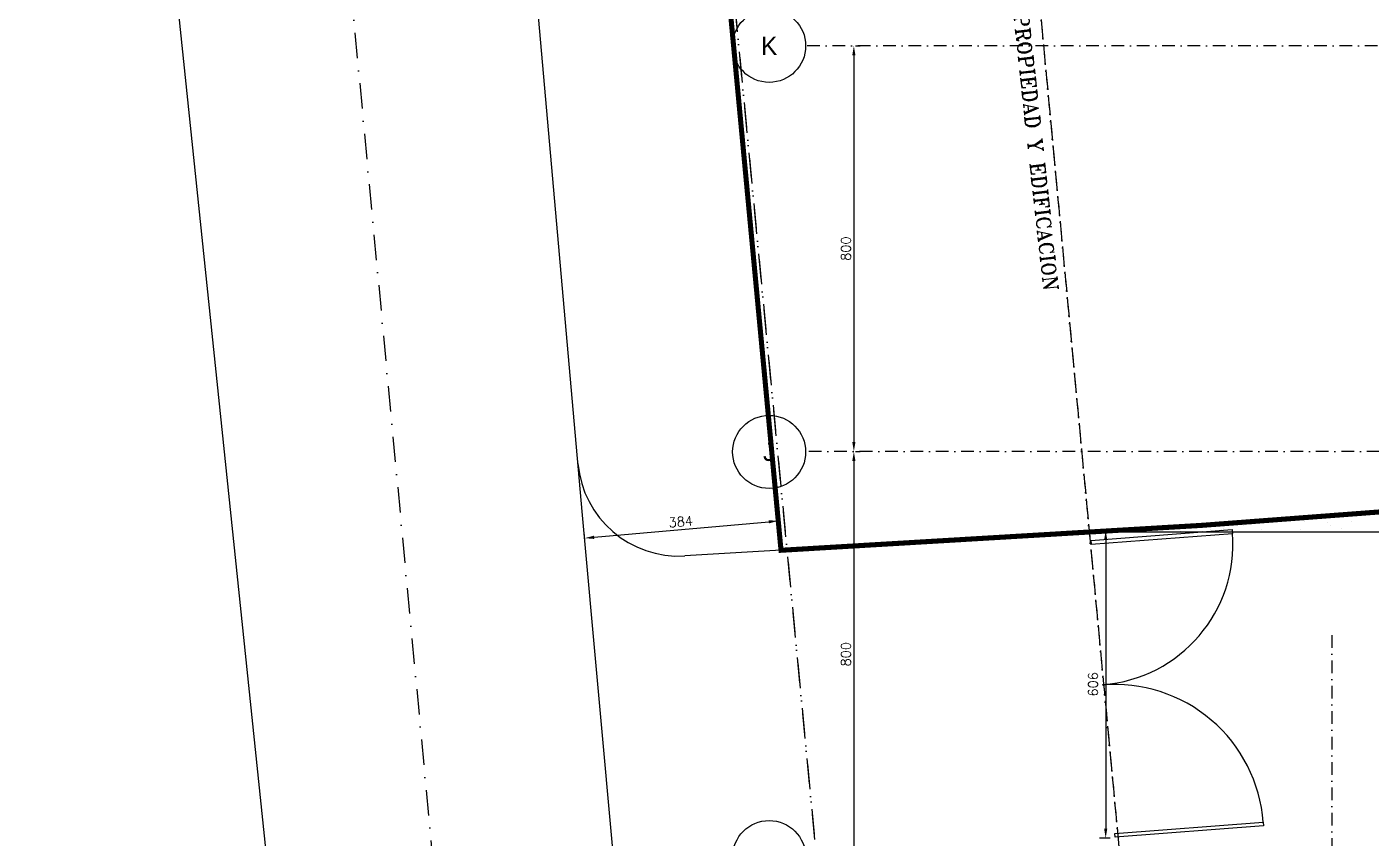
# Model space of a CAD drawing. Header units: millimetres. Extents: x 340 to 1003762, y 22 to 362022.
# Drawn here: x 530475 to 556993, y 291432 to 307432 of the extents above; entities that cross this region are included whole.
import ezdxf
from ezdxf.enums import TextEntityAlignment as Align

# ---------------------------------------------------------------- set-up
doc = ezdxf.new("R2010")
doc.units = ezdxf.units.MM
for name, pattern in [('LSBB_P_002 - PLANTA 1° NIVEL SALA DE VENTAS$0$000_ALTILLO PROPUESTA$0$HIDDEN', [0.375, 0.25, -0.125]), ('LSBB_P_002 - PLANTA 1° NIVEL SALA DE VENTAS$0$DASHDOT', [1, 0.5, -0.25, 0, -0.25]), ('LSBB_P_002 - PLANTA 1° NIVEL SALA DE VENTAS$0$DASHDOT2', [0.5, 0.25, -0.125, 0, -0.125])]:
    doc.linetypes.add(name, pattern=pattern)
for name, color, linetype in [('A-DEMOLICION SV', 40, 'Continuous'), ('LSBB_P_002 - PLANTA 1° NIVEL SALA DE VENTAS$0$04', 3, 'Continuous'), ('LSBB_P_002 - PLANTA 1° NIVEL SALA DE VENTAS$0$COTAS 125', 2, 'Continuous'), ('LSBB_P_002 - PLANTA 1° NIVEL SALA DE VENTAS$0$COTAS-EXT', 4, 'Continuous'), ('LSBB_P_002 - PLANTA 1° NIVEL SALA DE VENTAS$0$EJE', 4, 'LSBB_P_002 - PLANTA 1° NIVEL SALA DE VENTAS$0$DASHDOT2'), ('LSBB_P_002 - PLANTA 1° NIVEL SALA DE VENTAS$0$EJES', 8, 'LSBB_P_002 - PLANTA 1° NIVEL SALA DE VENTAS$0$DASHDOT2'), ('LSBB_P_002 - PLANTA 1° NIVEL SALA DE VENTAS$0$EJES-CALLE', 1, 'LSBB_P_002 - PLANTA 1° NIVEL SALA DE VENTAS$0$DASHDOT'), ('LSBB_P_002 - PLANTA 1° NIVEL SALA DE VENTAS$0$HATCH', 8, 'Continuous'), ('LSBB_P_002 - PLANTA 1° NIVEL SALA DE VENTAS$0$MUROS', 5, 'Continuous'), ('LSBB_P_002 - PLANTA 1° NIVEL SALA DE VENTAS$0$PAVIMENTOS', 8, 'Continuous')]:
    doc.layers.add(name, color=color, linetype=linetype)
doc.layers.add('LSBB_P_002 - PLANTA 1° NIVEL SALA DE VENTAS$0$0.1', color=8, linetype='Continuous', lineweight=5)
doc.styles.add('LSBB_P_002 - PLANTA 1° NIVEL SALA DE VENTAS$0$1212_EXTERIORES OP8$0$STANDARD', font='txt')
doc.styles.add('LSBB_P_002 - PLANTA 1° NIVEL SALA DE VENTAS$0$DIM', font='dim', dxfattribs={"width": 0.75})
doc.styles.add('LSBB_P_002 - PLANTA 1° NIVEL SALA DE VENTAS$0$ROMANS', font='romans')
doc.styles.add('LSBB_P_002 - PLANTA 1° NIVEL SALA DE VENTAS$0$ROMANT', font='romant')
doc.styles.add('LSBB_P_002 - PLANTA 1° NIVEL SALA DE VENTAS$0$STANDARD', font='txt')
doc.linetypes.add('LSBB_P_002 - PLANTA 1° NIVEL SALA DE VENTAS$0$1212_EXTERIORES OP8$0${ -E- }', pattern='A,4,-0.75,["E",LSBB_P_002 - PLANTA 1° NIVEL SALA DE VENTAS$0$1212_EXTERIORES OP8$0$STANDARD,S=0.15,R=0,X=-0.05,Y=-0.07],-0.75', length=5.5)
doc.dimstyles.new('LSBB_P_002 - PLANTA 1° NIVEL SALA DE VENTAS$0$DIMENSION-125', dxfattribs={"dimscale": 125, "dimtxt": 0.0015, "dimasz": 0.0015, "dimexe": 0.001, "dimexo": 0.0005, "dimgap": 0.0005, "dimtad": 1, "dimdec": 0, "dimlfac": 100, "dimzin": 0, "dimdsep": 46, "dimtxsty": 'LSBB_P_002 - PLANTA 1° NIVEL SALA DE VENTAS$0$ROMANS', "dimcen": 0.004, "dimclrd": 4, "dimclre": 8, "dimclrt": 3, "dimadec": 0, "dimazin": 0, "dimtfac": 1, "dimtdec": 0, "dimtix": 1, "dimtofl": 0, "dimtmove": 2, "dimatfit": 3, "dimfxl": 0, "dimtolj": 1, "dimtzin": 0, "dimarcsym": 0})

# ---------------------------------------------------------------- blocks, each defined once
blk = doc.blocks.new('*X45')
at = {"color": 0}
for p, q in [((502.636, 111.929), (502.636, 111.929)), ((499.937, 111.646), (499.937, 111.646)), ((500.345, 111.7), (500.345, 111.7)), ((500.501, 111.72), (500.501, 111.72)), ((500.609, 111.786), (500.609, 111.786)), ((500.745, 111.752), (500.745, 111.752)), ((500.795, 111.762), (500.795, 111.762)), ((501.152, 111.806), (501.152, 111.806)), ((501.309, 111.826), (501.309, 111.826)), ((501.544, 111.788), (501.544, 111.788)), ((501.996, 111.752), (501.996, 111.752)), ((502.051, 111.701), (502.051, 111.701)), ((502.274, 111.651), (502.274, 111.651)), ((502.478, 111.789), (502.478, 111.789)), ((497.548, 111.58), (497.548, 111.58)), ((498.334, 111.59), (498.334, 111.59)), ((499.101, 111.587), (499.101, 111.587)), ((499.537, 111.593), (499.537, 111.593)), ((499.694, 111.614), (499.694, 111.614)), ((499.911, 111.616), (499.911, 111.616)), ((500.697, 111.626), (500.697, 111.626)), ((501.464, 111.622), (501.464, 111.622))]:
    blk.add_line(p, q, dxfattribs=at)
blk = doc.blocks.new('*D121')
at = {"layer": 'LSBB_P_002 - PLANTA 1° NIVEL SALA DE VENTAS$0$COTAS 125', "color": 8, "linetype": 'Continuous', "lineweight": -2, "transparency": 16777216}
for p, q in [((770.04, 321.166), (770.133, 321.166)), ((770.04, 313.166), (770.133, 313.166))]:
    blk.add_line(p, q, dxfattribs=at)
at = {"layer": 'LSBB_P_002 - PLANTA 1° NIVEL SALA DE VENTAS$0$COTAS 125', "linetype": 'Continuous', "lineweight": -2, "transparency": 16777216}
blk.add_line((770.008, 320.978), (770.008, 313.353), dxfattribs=at)
at = {"layer": 'LSBB_P_002 - PLANTA 1° NIVEL SALA DE VENTAS$0$COTAS 125', "transparency": 16777216}
for points in [[(769.977, 320.978), (770.039, 320.978), (770.008, 321.166)], [(769.977, 313.353), (770.039, 313.353), (770.008, 313.166)]]:
    blk.add_solid(points, dxfattribs=at)
at = {"layer": 'LSBB_P_002 - PLANTA 1° NIVEL SALA DE VENTAS$0$COTAS 125', "color": 2, "transparency": 16777216, "insert": (769.852, 317.166), "char_height": 0.1875, "attachment_point": 5, "rotation": 90, "style": 'LSBB_P_002 - PLANTA 1° NIVEL SALA DE VENTAS$0$ROMANS'}
blk.add_mtext('\\A1;800', dxfattribs=at)
blk = doc.blocks.new('LSBB_P_002 - PLANTA 1° NIVEL SALA DE VENTAS$0$COLNUMC')
at = {"linetype": 'Continuous'}
blk.add_circle((0, 0), 0.5, dxfattribs=at)
at = {"linetype": 'Continuous', "style": 'LSBB_P_002 - PLANTA 1° NIVEL SALA DE VENTAS$0$DIM', "width": 0.75}
blk.add_attdef('COLUMN', text='', height=0.375, dxfattribs=at).set_placement((0, 0), align=Align.MIDDLE)
blk = doc.blocks.new('*D123')
at = {"layer": 'LSBB_P_002 - PLANTA 1° NIVEL SALA DE VENTAS$0$COTAS 125', "linetype": 'Continuous', "lineweight": -2, "transparency": 16777216}
blk.add_line((770.008, 312.978), (770.008, 305.353), dxfattribs=at)
at = {"layer": 'LSBB_P_002 - PLANTA 1° NIVEL SALA DE VENTAS$0$COTAS 125', "color": 8, "linetype": 'Continuous', "lineweight": -2, "transparency": 16777216}
for p, q in [((770.04, 313.166), (770.133, 313.166)), ((770.04, 305.166), (770.133, 305.166))]:
    blk.add_line(p, q, dxfattribs=at)
at = {"layer": 'LSBB_P_002 - PLANTA 1° NIVEL SALA DE VENTAS$0$COTAS 125', "transparency": 16777216}
for points in [[(769.977, 312.978), (770.039, 312.978), (770.008, 313.166)], [(769.977, 305.353), (770.039, 305.353), (770.008, 305.166)]]:
    blk.add_solid(points, dxfattribs=at)
at = {"layer": 'LSBB_P_002 - PLANTA 1° NIVEL SALA DE VENTAS$0$COTAS 125', "color": 2, "transparency": 16777216, "insert": (769.852, 309.166), "char_height": 0.1875, "attachment_point": 5, "rotation": 90, "style": 'LSBB_P_002 - PLANTA 1° NIVEL SALA DE VENTAS$0$ROMANS'}
blk.add_mtext('\\A1;800', dxfattribs=at)
blk = doc.blocks.new('*D124')
at = {"layer": 'LSBB_P_002 - PLANTA 1° NIVEL SALA DE VENTAS$0$COTAS 125', "color": 8, "linetype": 'Continuous', "lineweight": -2, "transparency": 16777216}
for p, q in [((768.514, 311.826), (768.506, 311.92)), ((764.694, 311.486), (764.685, 311.58))]:
    blk.add_line(p, q, dxfattribs=at)
at = {"layer": 'LSBB_P_002 - PLANTA 1° NIVEL SALA DE VENTAS$0$COTAS 125', "color": 4, "linetype": 'Continuous', "lineweight": -2, "transparency": 16777216}
blk.add_line((764.883, 311.473), (768.33, 311.779), dxfattribs=at)
at = {"layer": 'LSBB_P_002 - PLANTA 1° NIVEL SALA DE VENTAS$0$COTAS 125', "color": 4, "transparency": 16777216}
for points in [[(768.327, 311.81), (768.333, 311.748), (768.517, 311.796)], [(764.88, 311.504), (764.886, 311.441), (764.696, 311.456)]]:
    blk.add_solid(points, dxfattribs=at)
at = {"layer": 'LSBB_P_002 - PLANTA 1° NIVEL SALA DE VENTAS$0$COTAS 125', "color": 3, "transparency": 16777216, "insert": (766.593, 311.782), "char_height": 0.1875, "attachment_point": 5, "rotation": 5.0869, "style": 'LSBB_P_002 - PLANTA 1° NIVEL SALA DE VENTAS$0$ROMANS'}
blk.add_mtext('\\A1;384', dxfattribs=at)
blk = doc.blocks.new('*D125')
at = {"layer": 'LSBB_P_002 - PLANTA 1° NIVEL SALA DE VENTAS$0$COTAS 125', "color": 8, "linetype": 'Continuous', "lineweight": -2, "transparency": 16777216}
for p, q in [((775.067, 311.605), (774.851, 311.605)), ((775.067, 305.541), (774.851, 305.541))]:
    blk.add_line(p, q, dxfattribs=at)
at = {"layer": 'LSBB_P_002 - PLANTA 1° NIVEL SALA DE VENTAS$0$COTAS 125', "linetype": 'Continuous', "lineweight": -2, "transparency": 16777216}
blk.add_line((774.976, 311.418), (774.976, 305.728), dxfattribs=at)
at = {"layer": 'LSBB_P_002 - PLANTA 1° NIVEL SALA DE VENTAS$0$COTAS 125', "transparency": 16777216}
for points in [[(774.944, 311.418), (775.007, 311.418), (774.976, 311.605)], [(774.944, 305.728), (775.007, 305.728), (774.976, 305.541)]]:
    blk.add_solid(points, dxfattribs=at)
at = {"layer": 'LSBB_P_002 - PLANTA 1° NIVEL SALA DE VENTAS$0$COTAS 125', "color": 2, "transparency": 16777216, "insert": (774.726, 308.573), "char_height": 0.1875, "attachment_point": 5, "rotation": 90, "style": 'LSBB_P_002 - PLANTA 1° NIVEL SALA DE VENTAS$0$ROMANS'}
blk.add_mtext('\\A1;606', dxfattribs=at)
blk = doc.blocks.new('LSBB_P_002 - PLANTA 1° NIVEL SALA DE VENTAS', base_point=(223.57, 14.22))
at = {"layer": 'LSBB_P_002 - PLANTA 1° NIVEL SALA DE VENTAS$0$0.1', "linetype": 'LSBB_P_002 - PLANTA 1° NIVEL SALA DE VENTAS$0$1212_EXTERIORES OP8$0${ -E- }', "const_width": 0.1}
blk.add_lwpolyline([(767.369, 324), (768.571, 311.217), (776.864, 311.708), (787.403, 312.503), (787.397, 312.604), (807.28, 314.148), (807.254, 314.432), (811.116, 314.798), (810.909, 327.194), (794.883, 326.28), (788.186, 325.891), (787.156, 325.821), (778.341, 325.036), (767.371, 323.97)], close=True, dxfattribs=at)
at = {"layer": 'LSBB_P_002 - PLANTA 1° NIVEL SALA DE VENTAS$0$COTAS-EXT', "color": 8}
for p, q in [((777.473, 311.624), (777.479, 311.551)), ((775.155, 305.632), (778.084, 305.856)), ((778.089, 305.783), (775.16, 305.559)), ((778.084, 305.856), (778.089, 305.783)), ((775.16, 305.559), (775.155, 305.632))]:
    blk.add_line(p, q, dxfattribs=at)
blk.add_arc((774.707, 311.339), 2.78, 274.4078, 4.377, dxfattribs=at)
at = {"layer": 'LSBB_P_002 - PLANTA 1° NIVEL SALA DE VENTAS$0$EJE', "color": 2}
for p, q in [((770.982, 350.567), (780.846, 245.762)), ((772.543, 333.988), (780.571, 248.683))]:
    blk.add_line(p, q, dxfattribs=at)
at = {"layer": 'LSBB_P_002 - PLANTA 1° NIVEL SALA DE VENTAS$0$EJES'}
for p, q in [((877.859, 321.166), (769.057, 321.166)), ((877.894, 313.166), (769.057, 313.166)), ((779.439, 309.541), (779.439, 242.519))]:
    blk.add_line(p, q, dxfattribs=at)
at = {"layer": 'LSBB_P_002 - PLANTA 1° NIVEL SALA DE VENTAS$0$EJES-CALLE', "color": 1}
blk.add_line((757.542, 349.302), (769.108, 226.405), dxfattribs=at)
at = {"layer": 'LSBB_P_002 - PLANTA 1° NIVEL SALA DE VENTAS$0$MUROS', "color": 1, "linetype": 'LSBB_P_002 - PLANTA 1° NIVEL SALA DE VENTAS$0$DASHDOT'}
for points in [[(828.652, 353.16), (809.865, 352.541), (810.169, 346.903), (765.564, 343.84), (769.856, 299.022), (774.947, 245.746)], [(766.507, 333.988), (769.856, 299.022), (774.947, 245.746)]]:
    blk.add_lwpolyline(points, dxfattribs=at)
at = {"layer": 'LSBB_P_002 - PLANTA 1° NIVEL SALA DE VENTAS$0$MUROS', "color": 8}
for points in [[(774.685, 311.411), (777.473, 311.624)], [(774.685, 311.411), (774.691, 311.338)], [(774.691, 311.338), (777.479, 311.551)]]:
    blk.add_lwpolyline(points, dxfattribs=at)
at = {"layer": 'LSBB_P_002 - PLANTA 1° NIVEL SALA DE VENTAS$0$PAVIMENTOS'}
for p, q in [((764.777, 244.221), (753.694, 350.567)), ((764.649, 311.983), (761.249, 350.567)), ((764.649, 311.983), (763.456, 325.52)), ((770.816, 244.221), (764.649, 311.983)), ((768.571, 311.217), (766.676, 311.105))]:
    blk.add_line(p, q, dxfattribs=at)
at = {"layer": 'LSBB_P_002 - PLANTA 1° NIVEL SALA DE VENTAS$0$PAVIMENTOS', "color": 8}
blk.add_line((815.064, 311.574), (774.599, 311.574), dxfattribs=at)
at = {"layer": 'LSBB_P_002 - PLANTA 1° NIVEL SALA DE VENTAS$0$PAVIMENTOS'}
blk.add_arc((766.558, 313.102), 2, 185.0348, 273.3862, dxfattribs=at)
at = {"layer": 'LSBB_P_002 - PLANTA 1° NIVEL SALA DE VENTAS$0$PAVIMENTOS', "color": 8}
blk.add_arc((775.155, 305.632), 2.937, 4.377, 94.8416, dxfattribs=at)
at = {"layer": 'LSBB_P_002 - PLANTA 1° NIVEL SALA DE VENTAS$0$04', "color": 3}
ref = blk.add_blockref('LSBB_P_002 - PLANTA 1° NIVEL SALA DE VENTAS$0$COLNUMC', (768.337, 321.166), dxfattribs=dict(at, xscale=1.439999999999998, yscale=1.439999999999998, zscale=1.439999999999998, rotation=90.00000001175191))
ref.add_attrib('COLUMN', 'K', dxfattribs={"layer": '0', "height": 0.36, "rotation": 0, "style": 'LSBB_P_002 - PLANTA 1° NIVEL SALA DE VENTAS$0$STANDARD'}).set_placement((768.337, 321.166), align=Align.MIDDLE)
ref = blk.add_blockref('LSBB_P_002 - PLANTA 1° NIVEL SALA DE VENTAS$0$COLNUMC', (768.337, 313.157), dxfattribs=dict(at, xscale=1.439999999999998, yscale=1.439999999999998, zscale=1.439999999999998, rotation=90.00000001175191))
ref.add_attrib('COLUMN', 'J', dxfattribs={"layer": '0', "height": 0.36, "rotation": 0, "style": 'LSBB_P_002 - PLANTA 1° NIVEL SALA DE VENTAS$0$STANDARD'}).set_placement((768.337, 313.157), align=Align.MIDDLE)
ref = blk.add_blockref('LSBB_P_002 - PLANTA 1° NIVEL SALA DE VENTAS$0$COLNUMC', (768.337, 305.166), dxfattribs=dict(at, xscale=1.439999999999998, yscale=1.439999999999998, zscale=1.439999999999998, rotation=90.00000001175191))
ref.add_attrib('COLUMN', 'I', dxfattribs={"layer": '0', "height": 0.36, "rotation": 0, "style": 'LSBB_P_002 - PLANTA 1° NIVEL SALA DE VENTAS$0$STANDARD'}).set_placement((768.337, 305.166), align=Align.MIDDLE)
at = {"layer": 'LSBB_P_002 - PLANTA 1° NIVEL SALA DE VENTAS$0$HATCH', "color": 9, "linetype": 'LSBB_P_002 - PLANTA 1° NIVEL SALA DE VENTAS$0$000_ALTILLO PROPUESTA$0$HIDDEN'}
blk.add_blockref('*X45', (277.354, 200.004), dxfattribs=at)
at = {"color": 2, "style": 'LSBB_P_002 - PLANTA 1° NIVEL SALA DE VENTAS$0$ROMANT'}
blk.add_text('LINEA DE PROPIEDAD Y EDIFICACION', height=0.28746, rotation=276.2068, dxfattribs=at).set_placement((772.935, 323.863))
at = {"layer": 'LSBB_P_002 - PLANTA 1° NIVEL SALA DE VENTAS$0$COTAS 125', "color": 2}
for base, p1, p2, picture, middle in [((770.008, 313.166), (769.977, 321.166), (769.977, 313.166), '*D121', (769.852, 317.166)), ((770.008, 305.166), (769.977, 313.166), (769.977, 305.166), '*D123', (769.852, 309.166))]:
    dim = blk.add_linear_dim(base=base, p1=p1, p2=p2, angle=90, dimstyle='LSBB_P_002 - PLANTA 1° NIVEL SALA DE VENTAS$0$DIMENSION-125', override={"dimclrd": 256, "dimclrt": 2, "dimfxl": 0.005}, dxfattribs=at)
    dim.commit()
    dim.dimension.update_dxf_attribs({"geometry": picture, "text_midpoint": middle})
at = {"layer": 'LSBB_P_002 - PLANTA 1° NIVEL SALA DE VENTAS$0$COTAS 125'}
dim = blk.add_aligned_dim(p1=(764.699, 311.423), p2=(768.52, 311.763), distance=0.033, dimstyle='LSBB_P_002 - PLANTA 1° NIVEL SALA DE VENTAS$0$DIMENSION-125', override={"dimfxl": 0.005}, dxfattribs=at)
dim.commit()
dim.dimension.update_dxf_attribs({"geometry": '*D124', "text_midpoint": (766.593, 311.782)})
at = {"layer": 'LSBB_P_002 - PLANTA 1° NIVEL SALA DE VENTAS$0$COTAS 125', "color": 2}
dim = blk.add_linear_dim(base=(774.976, 305.541), p1=(775.13, 311.605), p2=(775.13, 305.541), angle=90, dimstyle='LSBB_P_002 - PLANTA 1° NIVEL SALA DE VENTAS$0$DIMENSION-125', override={"dimclrd": 256, "dimclrt": 2, "dimfxl": 0.005}, dxfattribs=at)
dim.commit()
dim.dimension.update_dxf_attribs({"geometry": '*D125', "text_midpoint": (774.726, 308.573), "dimtype": 128})

msp = doc.modelspace()

# ---------------------------------------------------------------- block references
at = {"layer": 'A-DEMOLICION SV', "xscale": 1000, "yscale": 1000, "zscale": 1000}
msp.add_blockref('LSBB_P_002 - PLANTA 1° NIVEL SALA DE VENTAS', (351, 112), dxfattribs=at)

doc.saveas('drawing.dxf')
